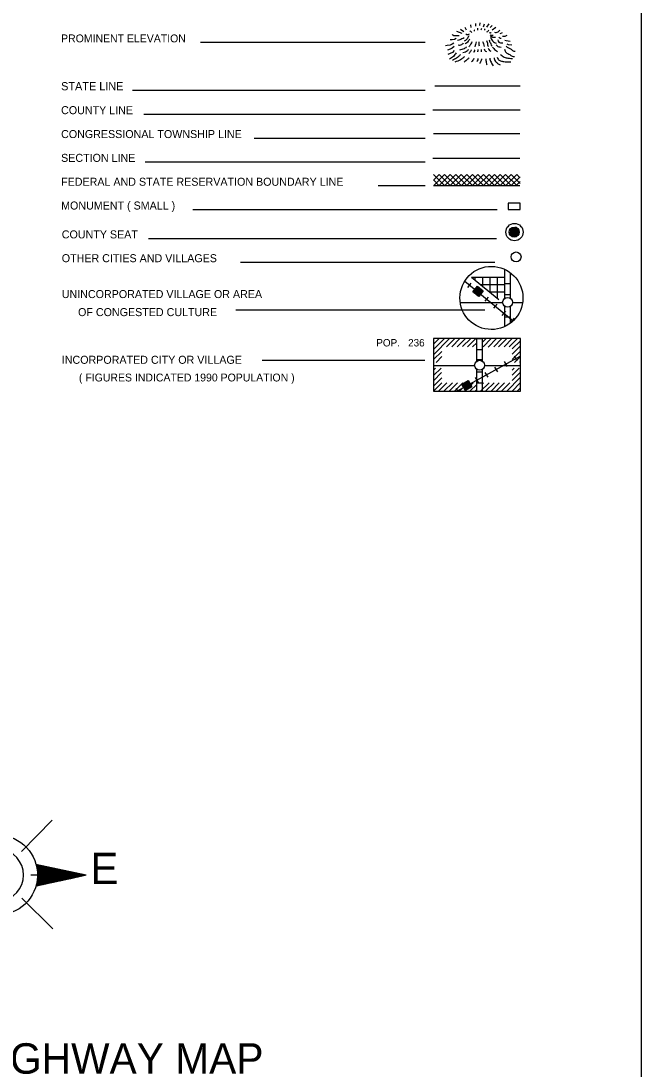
# Model space of a CAD drawing. Extents: x 1817418 to 2236108, y 15985408 to 16412015.
# Drawn here: x 2199879 to 2233469, y 16101360 to 16158118 of the extents above; entities that cross this region are included whole.
import ezdxf

# ---------------------------------------------------------------- set-up
doc = ezdxf.new("R2010")
doc.units = 0
for name, color, linetype in [('L12', 7, 'Continuous'), ('L23', 7, 'Continuous'), ('L24', 7, 'Continuous'), ('L25', 7, 'Continuous')]:
    doc.layers.add(name, color=color, linetype=linetype)

msp = doc.modelspace()

# ---------------------------------------------------------------- linework, layer by layer
at = {"layer": 'L12'}
for p, q in [((2223670, 16142879), (2225972, 16142879)), ((2226516, 16142879), (2227055, 16142879)), ((2222213, 16139468), (2224457, 16139468)), ((2224995, 16139468), (2226896, 16139468))]:
    msp.add_line(p, q, dxfattribs=at)
at = {"layer": 'L23'}
for p, q in [((2233468, 16215021), (2233469, 16042094)), ((2209599, 16156961), (2221775, 16156961)), ((2222297, 16154601), (2226928, 16154601)), ((2205914, 16154363), (2221775, 16154363)), ((2222197, 16153313), (2226928, 16153313)), ((2206531, 16153070), (2221775, 16153070)), ((2212514, 16151776), (2221775, 16151776)), ((2222229, 16152019), (2226896, 16152019)), ((2206616, 16150488), (2221775, 16150488)), ((2222197, 16150694), (2226896, 16150694)), ((2222229, 16149801), (2222831, 16149205)), ((2222229, 16149506), (2222524, 16149210)), ((2222239, 16149210), (2222831, 16149801)), ((2222239, 16149506), (2222530, 16149801)), ((2222530, 16149801), (2223131, 16149205)), ((2222540, 16149210), (2223131, 16149801)), ((2222831, 16149801), (2223432, 16149205)), ((2222841, 16149210), (2223432, 16149801)), ((2223131, 16149801), (2223728, 16149205)), ((2223137, 16149210), (2223728, 16149801)), ((2223432, 16149801), (2224029, 16149205)), ((2223438, 16149210), (2224029, 16149801)), ((2223728, 16149801), (2224330, 16149205)), ((2223739, 16149210), (2224330, 16149801)), ((2224029, 16149801), (2224631, 16149205)), ((2224040, 16149210), (2224631, 16149801)), ((2224330, 16149801), (2224932, 16149205)), ((2224341, 16149210), (2224932, 16149801)), ((2224631, 16149801), (2225233, 16149205)), ((2224636, 16149210), (2225233, 16149801)), ((2224932, 16149801), (2225529, 16149205)), ((2224937, 16149210), (2225529, 16149801)), ((2225233, 16149801), (2225830, 16149205)), ((2225238, 16149210), (2225830, 16149801)), ((2225529, 16149801), (2226131, 16149205)), ((2225539, 16149210), (2226131, 16149801)), ((2225830, 16149801), (2226431, 16149205)), ((2225840, 16149210), (2226431, 16149801)), ((2226131, 16149801), (2226732, 16149205)), ((2226141, 16149210), (2226732, 16149801)), ((2226431, 16149801), (2226912, 16149321)), ((2226458, 16149226), (2226912, 16149680)), ((2226711, 16149210), (2226928, 16149421)), ((2226732, 16149801), (2226907, 16149627)), ((2221775, 16149194), (2219230, 16149194)), ((2222229, 16149205), (2226896, 16149205)), ((2209198, 16147906), (2225671, 16147906)), ((2206780, 16146343), (2225639, 16146343)), ((2211764, 16145054), (2225544, 16145054)), ((2224288, 16144252), (2226088, 16144252)), ((2224488, 16144104), (2224488, 16144252)), ((2224890, 16143761), (2224890, 16144252)), ((2225291, 16143460), (2225291, 16144252)), ((2225687, 16143111), (2225687, 16144252)), ((2226088, 16143111), (2226088, 16144669)), ((2226389, 16143111), (2226389, 16144484)), ((2224087, 16143687), (2224272, 16143919)), ((2224457, 16143555), (2224805, 16143597)), ((2224478, 16143586), (2224779, 16143613)), ((2224499, 16143613), (2224758, 16143634)), ((2224531, 16143644), (2224721, 16143660)), ((2224547, 16143671), (2224694, 16143676)), ((2224573, 16143692), (2224673, 16143702)), ((2224589, 16143718), (2224647, 16143718)), ((2224774, 16143850), (2226088, 16143850)), ((2226088, 16143903), (2226389, 16143903)), ((2224362, 16143444), (2224921, 16143502)), ((2224388, 16143470), (2224890, 16143518)), ((2224399, 16143428), (2224895, 16143475)), ((2224415, 16143497), (2224863, 16143544)), ((2224420, 16143401), (2224879, 16143454)), ((2224441, 16143528), (2224837, 16143570)), ((2224457, 16143380), (2224847, 16143417)), ((2224478, 16143359), (2224832, 16143396)), ((2224504, 16143338), (2224805, 16143370)), ((2224531, 16143312), (2224789, 16143343)), ((2224562, 16143317), (2224747, 16143555)), ((2224562, 16143285), (2224763, 16143312)), ((2224589, 16143269), (2224737, 16143285)), ((2224615, 16143243), (2224721, 16143254)), ((2224636, 16143227), (2224694, 16143227)), ((2225022, 16142937), (2225212, 16143169)), ((2225291, 16143454), (2226088, 16143454)), ((2226088, 16143301), (2226389, 16143301)), ((2211521, 16142467), (2225011, 16142467)), ((2225486, 16142562), (2225682, 16142784)), ((2226088, 16141569), (2226088, 16142662)), ((2226389, 16141754), (2226389, 16142662)), ((2225946, 16142176), (2226141, 16142409)), ((2226088, 16142103), (2226389, 16142103)), ((2226416, 16141796), (2226606, 16142029)), ((2222223, 16140613), (2222530, 16140930)), ((2222223, 16140334), (2222815, 16140930)), ((2222239, 16140059), (2223079, 16140909)), ((2222931, 16140471), (2223380, 16140920)), ((2223216, 16140476), (2223654, 16140920)), ((2223506, 16140471), (2223955, 16140930)), ((2223797, 16140487), (2224224, 16140909)), ((2224071, 16140476), (2224515, 16140930)), ((2224573, 16140920), (2224874, 16140920)), ((2224573, 16139700), (2224573, 16140920)), ((2224874, 16139711), (2224874, 16140920)), ((2224879, 16140719), (2225090, 16140936)), ((2224916, 16140471), (2225354, 16140920)), ((2225191, 16140460), (2225639, 16140920)), ((2225486, 16140476), (2225925, 16140920)), ((2225756, 16140471), (2226204, 16140920)), ((2226046, 16140471), (2226490, 16140920)), ((2226331, 16140471), (2226769, 16140920)), ((2226490, 16140355), (2226938, 16140804)), ((2222229, 16139779), (2222672, 16140212)), ((2224346, 16140476), (2224573, 16140693)), ((2224573, 16140318), (2224874, 16140318)), ((2226490, 16140070), (2226938, 16140518)), ((2226495, 16139784), (2226938, 16140239)), ((2212946, 16139742), (2221764, 16139742)), ((2222366, 16139621), (2222672, 16139938)), ((2224573, 16139779), (2224874, 16139779)), ((2226231, 16139410), (2226078, 16139668)), ((2226754, 16139700), (2226606, 16139959)), ((2226622, 16139626), (2226938, 16139953)), ((2226896, 16139626), (2226938, 16139668)), ((2222229, 16139209), (2222340, 16139320)), ((2222229, 16138918), (2222640, 16139320)), ((2222229, 16138633), (2222662, 16139077)), ((2224573, 16138068), (2224573, 16139251)), ((2224573, 16139119), (2224874, 16139119)), ((2224874, 16138068), (2224874, 16139251)), ((2225180, 16138829), (2225032, 16139087)), ((2225703, 16139119), (2225555, 16139378)), ((2226479, 16139209), (2226595, 16139320)), ((2226490, 16138934), (2226864, 16139309)), ((2226490, 16138644), (2226928, 16139087)), ((2222223, 16138068), (2222683, 16138517)), ((2222239, 16138359), (2222672, 16138792)), ((2222503, 16138068), (2222957, 16138512)), ((2222804, 16138079), (2223248, 16138512)), ((2223079, 16138068), (2223522, 16138517)), ((2223364, 16138068), (2223813, 16138517)), ((2223649, 16138079), (2224082, 16138512)), ((2223797, 16138385), (2223828, 16138485)), ((2223813, 16138359), (2223855, 16138501)), ((2223828, 16138338), (2223887, 16138517)), ((2223855, 16138295), (2223923, 16138544)), ((2223871, 16138258), (2223955, 16138559)), ((2223887, 16138237), (2223982, 16138575)), ((2223897, 16138200), (2224013, 16138586)), ((2223913, 16138052), (2224383, 16138528)), ((2223923, 16138169), (2224045, 16138612)), ((2223939, 16138137), (2224071, 16138617)), ((2223955, 16138111), (2224103, 16138644)), ((2223982, 16138126), (2224124, 16138612)), ((2224129, 16138243), (2223982, 16138512)), ((2224013, 16138142), (2224140, 16138586)), ((2224045, 16138163), (2224156, 16138544)), ((2224082, 16138179), (2224172, 16138517)), ((2224103, 16138195), (2224187, 16138485)), ((2224657, 16138538), (2224504, 16138802)), ((2224573, 16138517), (2224874, 16138517)), ((2224774, 16138063), (2225233, 16138528)), ((2224853, 16138438), (2224937, 16138517)), ((2225064, 16138079), (2225507, 16138517)), ((2225349, 16138068), (2225787, 16138517)), ((2225624, 16138063), (2226078, 16138517)), ((2225925, 16138084), (2226363, 16138517)), ((2226199, 16138068), (2226923, 16138802)), ((2226479, 16138068), (2226923, 16138512)), ((2223538, 16138079), (2223454, 16138221)), ((2223781, 16138417), (2223797, 16138470)), ((2224140, 16138211), (2224203, 16138459)), ((2224172, 16138237), (2224230, 16138427)), ((2224198, 16138243), (2224246, 16138396)), ((2224214, 16138079), (2224557, 16138417)), ((2224230, 16138258), (2224261, 16138369)), ((2224256, 16138280), (2224272, 16138338)), ((2224488, 16138063), (2224562, 16138142)), ((2226754, 16138068), (2226928, 16138237)), ((2199901, 16113142), (2201575, 16114837)), ((2201601, 16108961), (2199927, 16110619))]:
    msp.add_line(p, q, dxfattribs=at)
for points in [[(2224272, 16157764), (2224240, 16157901)], [(2224515, 16157843), (2224520, 16157986)], [(2224737, 16157870), (2224763, 16158023)], [(2224937, 16157806), (2224995, 16157970)], [(2225122, 16157785), (2225233, 16157954)], [(2225291, 16157764), (2225412, 16157880)], [(2225412, 16157637), (2225597, 16157780)], [(2223623, 16157305), (2223332, 16157305), (2223279, 16157352), (2223237, 16157389)], [(2223781, 16157437), (2223491, 16157547)], [(2223871, 16157537), (2223691, 16157653)], [(2224013, 16157627), (2223939, 16157769)], [(2225840, 16157437), (2225930, 16157468), (2225962, 16157495)], [(2225962, 16157289), (2226104, 16157289), (2226215, 16157352)], [(2223332, 16156919), (2223237, 16156856), (2223121, 16156814), (2222973, 16156787), (2222878, 16156777)], [(2223337, 16156729), (2223237, 16156639), (2223121, 16156586), (2222989, 16156544)], [(2223454, 16157173), (2223364, 16157114), (2223237, 16157088), (2223131, 16157088)], [(2226088, 16157078), (2226162, 16157051), (2226379, 16157019)], [(2226199, 16156887), (2226263, 16156835), (2226474, 16156819)], [(2223348, 16156513), (2223248, 16156412), (2223137, 16156359), (2223005, 16156296)], [(2226437, 16146871), (2226706, 16146945), (2226416, 16146860), (2226732, 16146918), (2226394, 16146813), (2226732, 16146897), (2226738, 16146902), (2226358, 16146786), (2226796, 16146871), (2226379, 16146739), (2226812, 16146818), (2226347, 16146670), (2226833, 16146786), (2226336, 16146586), (2226833, 16146728), (2226389, 16146570), (2226838, 16146686), (2226389, 16146501), (2226796, 16146628), (2226479, 16146459), (2226780, 16146570), (2226579, 16146443), (2226780, 16146522), (2226812, 16146644), (2226395, 16146543)], [(2224288, 16144252), (2225771, 16143037)], [(2223923, 16144035), (2226548, 16141886)], [(2223749, 16140920), (2222223, 16140920), (2222223, 16138068), (2226938, 16138068), (2226938, 16140920), (2223749, 16140920)], [(2223533, 16138084), (2226928, 16139969)]]:
    msp.add_lwpolyline(points, dxfattribs=at)
for points in [[(2226923, 16147906), (2226923, 16148259), (2226273, 16148259), (2226273, 16147906)], [(2224362, 16143444), (2224615, 16143755), (2224921, 16143502), (2224673, 16143196)], [(2223955, 16138111), (2223765, 16138454), (2224103, 16138644), (2224298, 16138301)]]:
    msp.add_lwpolyline(points, close=True, dxfattribs=at)
for centre, radius in [((2226614, 16146681), 469), ((2226596, 16146681), 269), ((2226700, 16145339), 269), ((2226241, 16142882), 269), ((2224724, 16139473), 269)]:
    msp.add_circle(centre, radius, dxfattribs=at)
msp.add_ellipse((2225364, 16143119), major_axis=(-10, -1709), ratio=0.999925, dxfattribs=at)
for points in [[(2224161, 16157294), (2224129, 16157278), (2224040, 16157136), (2223955, 16157062), (2223881, 16157030)], [(2224161, 16157405), (2224082, 16157368), (2223982, 16157394)], [(2224298, 16157495), (2224240, 16157553), (2224187, 16157584)], [(2224441, 16157569), (2224441, 16157621), (2224430, 16157627)], [(2224631, 16157627), (2224620, 16157679), (2224636, 16157727)], [(2224789, 16157637), (2224821, 16157679), (2224837, 16157722)], [(2224990, 16157621), (2225006, 16157648), (2225022, 16157695)], [(2225122, 16157537), (2225196, 16157579), (2225222, 16157611)], [(2225254, 16157489), (2225307, 16157479), (2225349, 16157495)], [(2225296, 16157363), (2225339, 16157352), (2225455, 16157352)], [(2225312, 16157273), (2225349, 16157151), (2225428, 16157035), (2225523, 16156946), (2225613, 16156919)], [(2225328, 16157305), (2225439, 16157247), (2225587, 16157236)], [(2225539, 16157511), (2225613, 16157495), (2225824, 16157621)], [(2225771, 16157247), (2225845, 16157188), (2225888, 16157188)], [(2223881, 16157204), (2223654, 16157093), (2223533, 16157062)], [(2223839, 16156914), (2223781, 16156861), (2223696, 16156798), (2223570, 16156798)], [(2224008, 16156718), (2223971, 16156671), (2223881, 16156613), (2223628, 16156544)], [(2224187, 16157136), (2224140, 16157062), (2224066, 16156972), (2223982, 16156903), (2223945, 16156877)], [(2224298, 16156993), (2224256, 16156872), (2224172, 16156755), (2224140, 16156703)], [(2224531, 16156988), (2224499, 16156845), (2224462, 16156718)], [(2224689, 16156993), (2224679, 16156872), (2224694, 16156771)], [(2224879, 16157004), (2224937, 16156872), (2224964, 16156740)], [(2225090, 16157051), (2225154, 16156872), (2225170, 16156771), (2225196, 16156729)], [(2225191, 16156645), (2225222, 16156571), (2225323, 16156486)], [(2225249, 16157088), (2225265, 16157004), (2225307, 16156930), (2225349, 16156814), (2225407, 16156755)], [(2225428, 16156697), (2225486, 16156618), (2225698, 16156470)], [(2225613, 16156829), (2225666, 16156771), (2225888, 16156703)], [(2225713, 16157093), (2225766, 16156977), (2225983, 16156930)], [(2226157, 16156771), (2226289, 16156655), (2226431, 16156597), (2226505, 16156513), (2226653, 16156481)], [(2223448, 16156386), (2223380, 16156301), (2223306, 16156201), (2223095, 16156053)], [(2223681, 16156296), (2223570, 16156180), (2223469, 16156106), (2223263, 16155985)], [(2223897, 16156180), (2223855, 16156143), (2223696, 16156021), (2223374, 16155889)], [(2224114, 16156581), (2224071, 16156502), (2223807, 16156386)], [(2224156, 16156127), (2224055, 16156027), (2223881, 16155895)], [(2224272, 16156560), (2224246, 16156497), (2224140, 16156354)], [(2224404, 16156085), (2224362, 16155995), (2224288, 16155905)], [(2224462, 16156560), (2224441, 16156497), (2224388, 16156412)], [(2224636, 16156080), (2224599, 16155963), (2224578, 16155926)], [(2224636, 16156571), (2224620, 16156481), (2224605, 16156439)], [(2224816, 16156571), (2224816, 16156528), (2224805, 16156444)], [(2224974, 16156602), (2225006, 16156518), (2225090, 16156460)], [(2225270, 16156106), (2225291, 16155995), (2225349, 16155879), (2225386, 16155794), (2225455, 16155694)], [(2225507, 16156127), (2225529, 16156037), (2225587, 16155926), (2225698, 16155821), (2225845, 16155747)], [(2225666, 16156153), (2225724, 16156053), (2225861, 16155953), (2226030, 16155921), (2226189, 16155905), (2226416, 16155905)], [(2225856, 16156296), (2226046, 16156164), (2226162, 16156127), (2226336, 16156095), (2226505, 16156085)], [(2226072, 16156586), (2226157, 16156402), (2226358, 16156296), (2226479, 16156212), (2226616, 16156201)], [(2224832, 16156069), (2224805, 16155979), (2224747, 16155847), (2224731, 16155810)], [(2225064, 16156069), (2225064, 16155969), (2225075, 16155937), (2225090, 16155805), (2225111, 16155736)]]:
    msp.add_spline(points, degree=3, dxfattribs=at)
at = {"layer": 'L24'}
for p, q in [((2200693, 16112461), (2203417, 16111875)), ((2200698, 16112435), (2203349, 16111854)), ((2200709, 16112403), (2203275, 16111833)), ((2200408, 16111870), (2200777, 16111870)), ((2200719, 16112366), (2203206, 16111817)), ((2200725, 16112329), (2203143, 16111801)), ((2200735, 16112292), (2203069, 16111796)), ((2200740, 16112261), (2203000, 16111775)), ((2200751, 16112229), (2202932, 16111770)), ((2200751, 16112134), (2202715, 16111712)), ((2200756, 16112192), (2202858, 16111754)), ((2200756, 16112160), (2202784, 16111727)), ((2200756, 16112102), (2202652, 16111696)), ((2200767, 16112076), (2202583, 16111685)), ((2200767, 16112044), (2202515, 16111675)), ((2200767, 16112012), (2202435, 16111659)), ((2200767, 16111976), (2202356, 16111643)), ((2200777, 16111944), (2202282, 16111616)), ((2200777, 16111917), (2202224, 16111601)), ((2200777, 16111886), (2202150, 16111585)), ((2200777, 16111854), (2202082, 16111580)), ((2200783, 16111817), (2202008, 16111558)), ((2202726, 16111712), (2203417, 16111875)), ((2200698, 16111279), (2202726, 16111712)), ((2200698, 16111300), (2200751, 16111279)), ((2200709, 16111326), (2200825, 16111294)), ((2200719, 16111379), (2200968, 16111337)), ((2200719, 16111342), (2200894, 16111310)), ((2200725, 16111437), (2201110, 16111358)), ((2200725, 16111400), (2201036, 16111352)), ((2200735, 16111469), (2201168, 16111379)), ((2200741, 16111495), (2201232, 16111384)), ((2200751, 16111585), (2201448, 16111442)), ((2200751, 16111553), (2201374, 16111426)), ((2200751, 16111516), (2201300, 16111400)), ((2200756, 16111643), (2201585, 16111479)), ((2200756, 16111611), (2201517, 16111458)), ((2200767, 16111669), (2201659, 16111484)), ((2200777, 16111733), (2201791, 16111511)), ((2200777, 16111701), (2201717, 16111495)), ((2200783, 16111796), (2201923, 16111553)), ((2200783, 16111759), (2201865, 16111537))]:
    msp.add_line(p, q, dxfattribs=at)
msp.add_ellipse((2198612, 16111865), major_axis=(55, 2163), ratio=0.999962, dxfattribs=at)
at = {"layer": 'L25'}
msp.add_arc((2198612, 16111865), 1405, 275.6697, 84.3202, dxfattribs=at)

# ---------------------------------------------------------------- texts
at = {"layer": 'L23'}
for s, height, p in [('PROMINENT ELEVATION', 425.01, (2202054, 16156961)), ('STATE LINE', 441.6, (2202054, 16154363)), ('COUNTY LINE', 433.31, (2202054, 16153070)), ('CONGRESSIONAL TOWNSHIP LINE', 433.31, (2202054, 16151776)), ('SECTION LINE', 433.31, (2202054, 16150488)), ('FEDERAL AND STATE RESERVATION BOUNDARY LINE', 433.31, (2202054, 16149194)), ('MONUMENT ( SMALL )', 433.31, (2202054, 16147906)), ('COUNTY SEAT', 433.31, (2202091, 16146343)), ('OTHER CITIES AND VILLAGES', 433.31, (2202091, 16145054)), ('UNINCORPORATED VILLAGE OR AREA', 433.31, (2202091, 16143111)), ('OF CONGESTED CULTURE', 433.31, (2202973, 16142134)), ('POP.   236', 400, (2219129, 16140492)), ('INCORPORATED CITY OR VILLAGE', 433.31, (2202091, 16139552)), ('( FIGURES INDICATED 1990 POPULATION )', 425.01, (2203020, 16138596))]:
    msp.add_text(s, height=height, dxfattribs=at).set_placement(p)
msp.add_text('GENERAL HIGHWAY MAP', height=1650.13, rotation=0.0086, dxfattribs=at).set_placement((2185920, 16101104))
at = {"layer": 'L25'}
msp.add_text('E', height=1692, rotation=0.0139, dxfattribs=at).set_placement((2203644, 16111379))

doc.saveas('drawing.dxf')
